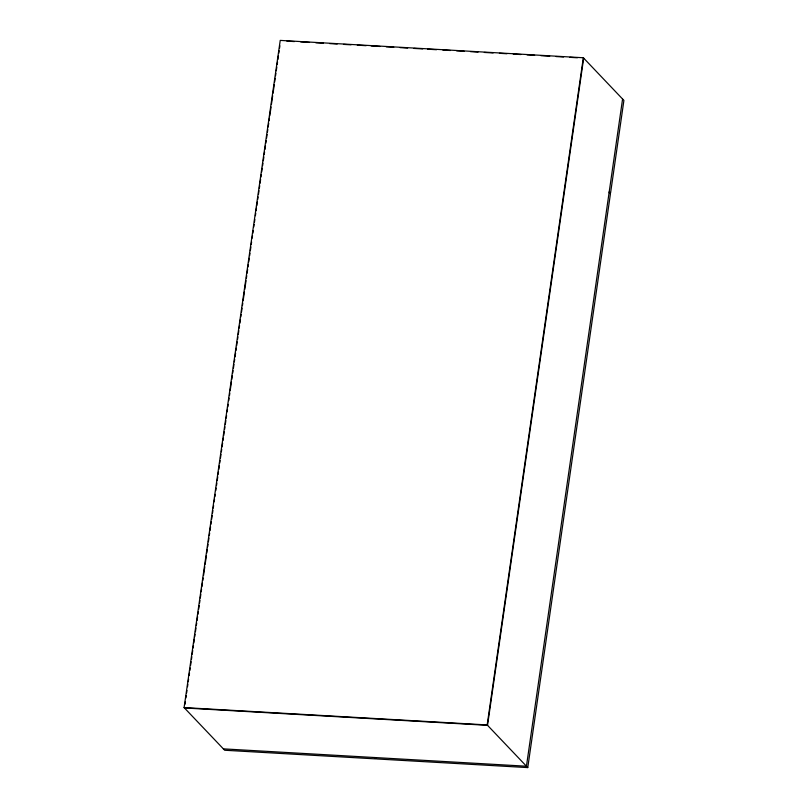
<?xml version="1.0" encoding="UTF-8"?>
<svg xmlns="http://www.w3.org/2000/svg" width="808" height="808" viewBox="0 0 808 808"><rect width="100%" height="100%" fill="white"/><g stroke="black" fill="none" stroke-linecap="round" stroke-linejoin="round"><path stroke-width="1.21" d="M374.407 757.51L375.72 758.894L224.685 750.248L184.093 707.586L280.235 40.4L583.315 57.752L623.907 100.414L610.565 193.011L609.242 191.627M185.002 704.222L185.365 701.728M185.901 697.971L186.264 695.476M186.618 692.981L186.981 690.476M187.517 686.729L187.88 684.235M188.244 681.73L188.597 679.235M189.143 675.488L189.506 672.983M189.86 670.489L190.223 667.994M190.577 665.489L191.122 661.742M191.486 659.247L191.839 656.742M192.203 654.248L192.738 650.501M193.102 647.996L193.466 645.501M193.819 642.996L194.364 639.249M194.718 636.755L195.082 634.26M195.445 631.755L195.98 628.008M196.344 625.513L196.708 623.008M197.061 620.514L197.607 616.767M197.96 614.262L198.324 611.767M198.687 609.262L199.222 605.515M199.586 603.02L199.94 600.526M200.303 598.021L200.849 594.274M201.202 591.779L201.566 589.274M201.929 586.78L202.465 583.033M202.828 580.528L203.182 578.033M203.545 575.528L204.808 566.792M205.161 564.287L206.424 555.54M206.787 553.046L207.323 549.299M207.686 546.794L208.05 544.299M208.403 541.794L208.949 538.047M209.302 535.553L209.666 533.058M210.029 530.553L210.565 526.806M210.928 524.311L211.282 521.806M211.646 519.312L212.191 515.565M212.544 513.06L212.908 510.565M213.272 508.06L213.625 505.566M214.171 501.819L214.524 499.324M214.888 496.819L215.251 494.324M215.787 490.577L216.15 488.072M216.504 485.578L216.867 483.073M217.231 480.578L217.766 476.831M218.13 474.326L218.483 471.832M218.847 469.337L219.392 465.58M219.746 463.085L220.109 460.59M220.473 458.086L221.008 454.338M221.372 451.844L221.725 449.339M222.089 446.844L222.624 443.097M222.988 440.592L223.351 438.098M223.705 435.603L224.25 431.846M224.614 429.351L224.967 426.856M225.331 424.351L225.866 420.604M226.23 418.11L226.594 415.605M227.129 411.858L227.492 409.363M227.846 406.858L228.209 404.364M228.755 400.616L229.108 398.112M229.472 395.617L229.836 393.122M230.189 390.618L231.452 381.871M231.815 379.376L232.351 375.629M232.714 373.124L233.068 370.63M233.431 368.135L233.977 364.378M234.33 361.883L234.694 359.388M235.047 356.884L235.593 353.136M235.956 350.642L236.31 348.137M236.673 345.642L237.209 341.895M237.572 339.39L237.936 336.896M238.289 334.401L238.835 330.644M239.188 328.149L239.552 325.654M239.915 323.149L240.451 319.402M240.814 316.908L241.178 314.403M241.531 311.908L242.077 308.161M242.43 305.656L242.794 303.162M243.157 300.667L244.41 291.92M244.773 289.416L246.036 280.669M246.4 278.174L246.753 275.669M247.117 273.175L247.652 269.428M248.016 266.933L248.379 264.428M248.733 261.933L249.278 258.186M249.632 255.681L249.995 253.187M250.359 250.682L250.894 246.935M251.258 244.44L251.611 241.935M252.157 238.188L252.52 235.694M252.874 233.199L253.237 230.694M253.773 226.947L254.136 224.452M254.5 221.947L254.853 219.453M255.399 215.706L255.752 213.201M256.116 210.706L256.479 208.201M256.833 205.707L257.378 201.96M257.742 199.455L258.095 196.96M258.459 194.465L258.994 190.718M259.358 188.213L259.721 185.719M260.075 183.214L260.62 179.467M260.974 176.972L261.337 174.467M261.701 171.973L262.236 168.226M262.6 165.721L262.964 163.226M263.317 160.731L263.863 156.984M264.216 154.48L264.58 151.985M264.943 149.48L265.479 145.733M265.842 143.238L266.196 140.733M266.559 138.239L267.105 134.492M267.458 131.987L267.822 129.492M268.175 126.997L268.721 123.25M269.084 120.745L269.438 118.251M269.801 115.746L271.064 106.999M271.417 104.505L272.68 95.758M273.043 93.263L274.306 84.517M274.659 82.012L275.205 78.265M275.558 75.77L275.922 73.265M276.286 70.771L276.821 67.024M277.184 64.519L277.538 62.024M277.901 59.529L278.447 55.782M278.8 53.278L279.164 50.783M279.528 48.278L279.881 45.783M609.101 192.637L610.414 194.021L527.765 767.6L487.174 724.938L583.315 57.752M583.679 58.136L487.537 725.321L184.456 707.97M622.584 99.031L526.442 766.216L223.372 748.865M286.891 41.147L294.435 41.572M300.728 41.935L309.525 42.44M315.817 42.804L323.362 43.228M329.644 43.592L337.199 44.026M343.481 44.379L351.026 44.814M357.318 45.177L366.115 45.682M371.145 45.965L379.952 46.47M386.244 46.834L393.789 47.258M400.071 47.621L407.616 48.056M413.908 48.419L422.705 48.914M427.735 49.207L436.542 49.712M442.834 50.066L450.379 50.5M456.661 50.864L464.206 51.298M470.498 51.651L478.043 52.086M484.335 52.449L493.132 52.944M499.425 53.308L506.969 53.742M513.252 54.106L520.796 54.53M527.089 54.894L534.633 55.328M540.926 55.681L549.723 56.186M556.015 56.55L563.56 56.984M569.842 57.338L577.387 57.772M184.093 707.586L487.174 724.938M527.765 767.6L376.73 758.954L375.417 757.571"/></g></svg>
